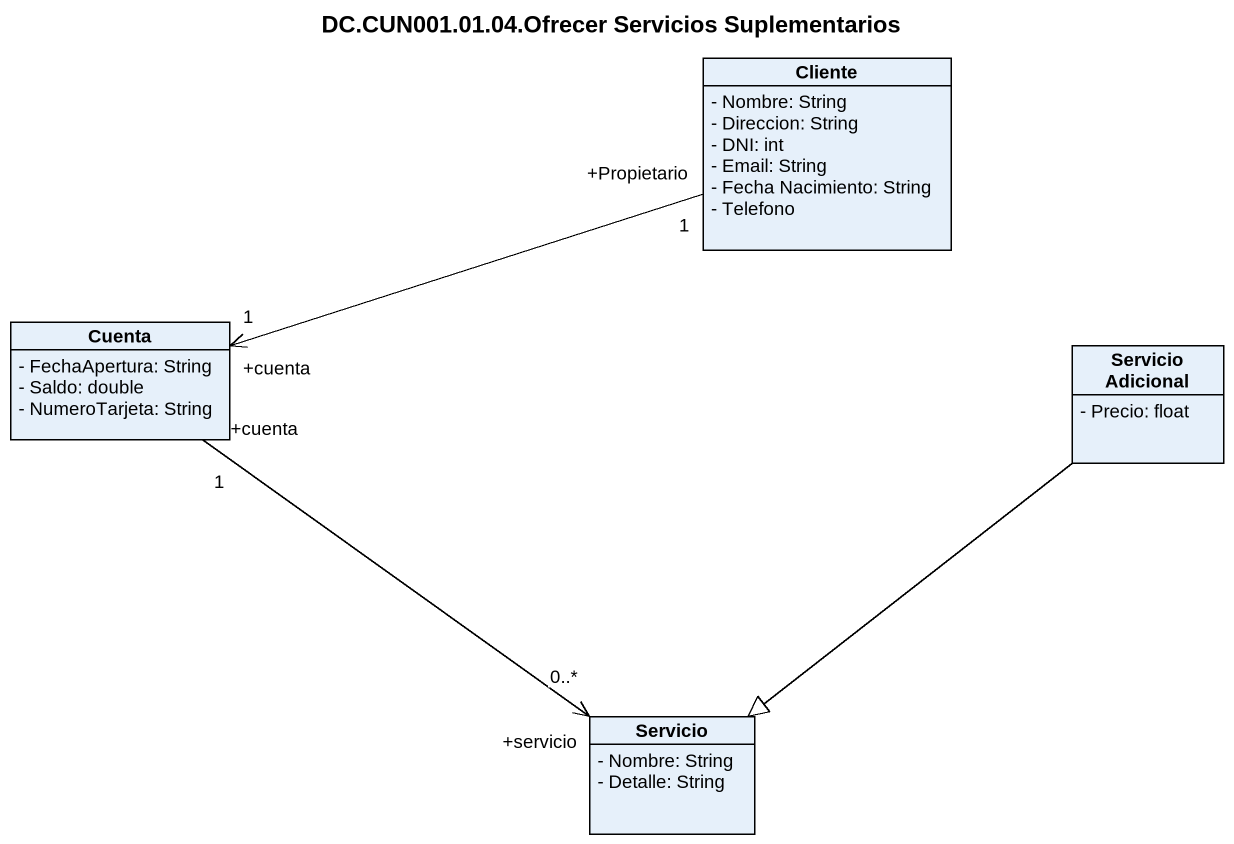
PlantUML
@startuml
title DC.CUN001.01.04.Ofrecer Servicios Suplementarios
hide circle
hide empty members
skinparam classAttributeIconSize 0
class Cliente {
  - Nombre: String
  - Direccion: String
  - DNI: int
  - Email: String
  - Fecha Nacimiento: String
  - Telefono
}
class Cuenta {
  - FechaApertura: String
  - Saldo: double
  - NumeroTarjeta: String
}
class "Servicio Adicional" as Servicio_Adicional {
  - Precio: float
}
class Servicio {
  - Nombre: String
  - Detalle: String
}
Cliente "+Propietario\n1" -left-> "+cuenta\n1" Cuenta
Cuenta "+cuenta\n1" --> "+servicio\n0..*" Servicio
Servicio_Adicional --|> Servicio
@enduml
